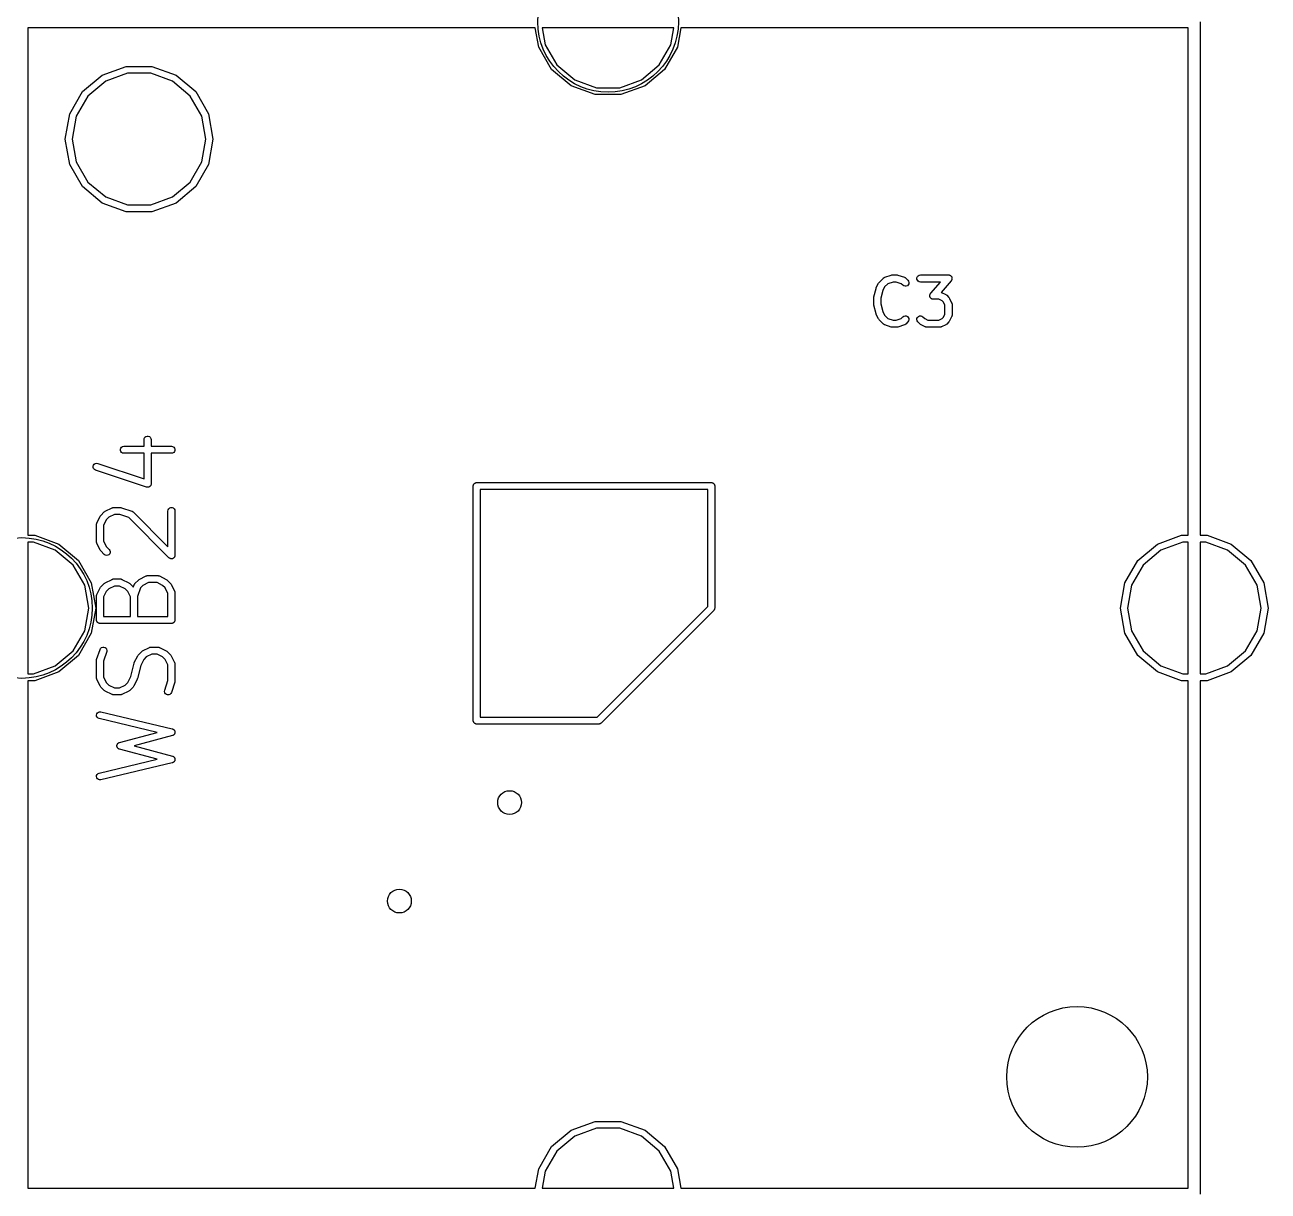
# Model space of a CAD drawing. Extents: x 0 to 102, y -163 to 0.
# Drawn here: x 75.06 to 101.58, y -149.94 to -125.06 of the extents above; entities that cross this region are included whole.
import ezdxf

# ---------------------------------------------------------------- set-up
doc = ezdxf.new("R2010")
doc.units = 0
doc.header["$MEASUREMENT"] = 0
doc.layers.add('BLACK', color=7, linetype='CONTINUOUS')

msp = doc.modelspace()

# ---------------------------------------------------------------- linework, layer by layer
at = {"layer": 'Black'}
for p, q in [((85.9474, -125.127), (75.127, -125.127)), ((75.127, -125.127), (75.127, -135.949)), ((86.02, -125.539), (85.9474, -125.127)), ((86.0974, -125.127), (86.1609, -125.487)), ((88.9026, -125.127), (86.0974, -125.127)), ((88.8391, -125.487), (88.9026, -125.127)), ((89.0526, -125.127), (88.98, -125.539)), ((99.873, -125.127), (89.0526, -125.127)), ((99.873, -135.949), (99.873, -125.127)), ((100.127, -125), (100.127, -135.949)), ((86.2935, -126.012), (86.02, -125.539)), ((86.1609, -125.487), (86.4084, -125.916)), ((88.5916, -125.916), (88.8391, -125.487)), ((88.98, -125.539), (88.7065, -126.012)), ((86.4084, -125.916), (86.7875, -126.234)), ((88.2125, -126.234), (88.5916, -125.916)), ((76.2935, -126.488), (76.7125, -126.136)), ((76.7125, -126.136), (77.2265, -125.949)), ((77.2526, -126.097), (76.7875, -126.266)), ((77.2265, -125.949), (77.7735, -125.949)), ((77.7474, -126.097), (77.2526, -126.097)), ((78.2125, -126.266), (77.7474, -126.097)), ((77.7735, -125.949), (78.2875, -126.136)), ((78.2875, -126.136), (78.7065, -126.488)), ((86.7125, -126.364), (86.2935, -126.012)), ((88.7065, -126.012), (88.2875, -126.364)), ((76.7875, -126.266), (76.4084, -126.584)), ((78.5916, -126.584), (78.2125, -126.266)), ((87.2265, -126.551), (86.7125, -126.364)), ((86.7875, -126.234), (87.2526, -126.403)), ((87.2526, -126.403), (87.7474, -126.403)), ((87.7474, -126.403), (88.2125, -126.234)), ((88.2875, -126.364), (87.7735, -126.551)), ((76.02, -126.961), (76.2935, -126.488)), ((76.4084, -126.584), (76.1609, -127.013)), ((78.8391, -127.013), (78.5916, -126.584)), ((78.7065, -126.488), (78.98, -126.961)), ((87.7735, -126.551), (87.2265, -126.551)), ((75.925, -127.5), (76.02, -126.961)), ((78.98, -126.961), (79.075, -127.5)), ((76.1609, -127.013), (76.075, -127.5)), ((78.925, -127.5), (78.8391, -127.013)), ((76.02, -128.039), (75.925, -127.5)), ((76.075, -127.5), (76.1609, -127.987)), ((78.8391, -127.987), (78.925, -127.5)), ((79.075, -127.5), (78.98, -128.039)), ((76.2935, -128.512), (76.02, -128.039)), ((76.1609, -127.987), (76.4084, -128.416)), ((78.5916, -128.416), (78.8391, -127.987)), ((78.98, -128.039), (78.7065, -128.512)), ((76.7125, -128.864), (76.2935, -128.512)), ((76.4084, -128.416), (76.7875, -128.734)), ((78.2125, -128.734), (78.5916, -128.416)), ((78.7065, -128.512), (78.2875, -128.864)), ((76.7875, -128.734), (77.2526, -128.903)), ((77.7474, -128.903), (78.2125, -128.734)), ((77.2265, -129.051), (76.7125, -128.864)), ((77.7735, -129.051), (77.2265, -129.051)), ((77.2526, -128.903), (77.7474, -128.903)), ((78.2875, -128.864), (77.7735, -129.051)), ((93.4014, -130.445), (93.5393, -130.399)), ((93.5393, -130.399), (93.5513, -130.397)), ((93.5513, -130.397), (93.5634, -130.395)), ((93.5634, -130.395), (93.6553, -130.395)), ((93.6553, -130.395), (93.6673, -130.397)), ((93.6673, -130.397), (93.6794, -130.399)), ((93.6794, -130.399), (93.8173, -130.445)), ((94.0858, -130.458), (94.0949, -130.433)), ((94.0949, -130.433), (94.1119, -130.413)), ((94.1119, -130.413), (94.1348, -130.4)), ((94.1348, -130.4), (94.1609, -130.395)), ((94.1609, -130.395), (94.7584, -130.395)), ((94.7584, -130.395), (94.7657, -130.397)), ((94.7657, -130.397), (94.7732, -130.397)), ((94.7732, -130.397), (94.7786, -130.399)), ((94.7786, -130.399), (94.7844, -130.4)), ((94.7844, -130.4), (94.7909, -130.404)), ((94.7909, -130.404), (94.7978, -130.406)), ((94.7978, -130.406), (94.8023, -130.41)), ((94.8023, -130.41), (94.8074, -130.413)), ((94.8074, -130.413), (94.8121, -130.419)), ((94.8121, -130.419), (94.8177, -130.424)), ((94.8177, -130.424), (94.8206, -130.429)), ((94.8206, -130.429), (94.8244, -130.433)), ((94.8244, -130.433), (94.8269, -130.44)), ((93.1677, -130.867), (93.2137, -130.683)), ((93.2137, -130.683), (93.2171, -130.675)), ((93.2171, -130.675), (93.2194, -130.667)), ((93.2194, -130.667), (93.2654, -130.575)), ((93.2654, -130.575), (93.2727, -130.565)), ((93.2727, -130.565), (93.2797, -130.555)), ((93.2797, -130.555), (93.3716, -130.464)), ((93.3962, -130.654), (93.3595, -130.728)), ((93.3716, -130.464), (93.3752, -130.461)), ((93.3752, -130.461), (93.3781, -130.458)), ((93.3781, -130.458), (93.386, -130.453)), ((93.386, -130.453), (93.3933, -130.448)), ((93.3933, -130.448), (93.3975, -130.447)), ((93.4666, -130.584), (93.3962, -130.654)), ((93.3975, -130.447), (93.4014, -130.445)), ((93.5757, -130.548), (93.4666, -130.584)), ((93.6429, -130.548), (93.5757, -130.548)), ((93.752, -130.584), (93.6429, -130.548)), ((93.7853, -130.617), (93.752, -130.584)), ((93.8069, -130.632), (93.7853, -130.617)), ((93.8325, -130.639), (93.8069, -130.632)), ((93.8173, -130.445), (93.8211, -130.447)), ((93.8211, -130.447), (93.8254, -130.448)), ((93.8254, -130.448), (93.8327, -130.453)), ((93.8589, -130.637), (93.8325, -130.639)), ((93.8327, -130.453), (93.8405, -130.458)), ((93.8405, -130.458), (93.8435, -130.461)), ((93.8435, -130.461), (93.8471, -130.464)), ((93.8471, -130.464), (93.893, -130.509)), ((93.8828, -130.626), (93.8589, -130.637)), ((93.9016, -130.607), (93.8828, -130.626)), ((93.893, -130.509), (93.9082, -130.531)), ((93.9127, -130.583), (93.9016, -130.607)), ((93.9082, -130.531), (93.915, -130.557)), ((93.915, -130.557), (93.9127, -130.583)), ((94.0858, -130.485), (94.0858, -130.458)), ((94.0949, -130.51), (94.0858, -130.485)), ((94.1119, -130.53), (94.0949, -130.51)), ((94.1348, -130.543), (94.1119, -130.53)), ((94.1609, -130.548), (94.1348, -130.543)), ((94.5904, -130.548), (94.1609, -130.548)), ((94.3793, -130.789), (94.5904, -130.548)), ((94.8157, -130.522), (94.6005, -130.768)), ((94.8196, -130.515), (94.8157, -130.522)), ((94.8244, -130.51), (94.8196, -130.515)), ((94.8264, -130.504), (94.8244, -130.51)), ((94.8294, -130.499), (94.8264, -130.504)), ((94.8269, -130.44), (94.8305, -130.447)), ((94.8309, -130.492), (94.8294, -130.499)), ((94.8305, -130.447), (94.8314, -130.453)), ((94.8334, -130.485), (94.8309, -130.492)), ((94.8314, -130.453), (94.8334, -130.458)), ((94.8334, -130.458), (94.8334, -130.466)), ((94.8334, -130.466), (94.8346, -130.473)), ((94.8346, -130.473), (94.8334, -130.479)), ((94.8334, -130.479), (94.8334, -130.485)), ((93.1654, -130.885), (93.167, -130.876)), ((93.1654, -131.023), (93.1654, -130.885)), ((93.167, -130.876), (93.1677, -130.867)), ((93.3595, -130.728), (93.3178, -130.894)), ((93.3178, -130.894), (93.3178, -131.014)), ((94.3605, -130.838), (94.3616, -130.832)), ((94.3616, -130.845), (94.3605, -130.838)), ((94.3616, -130.826), (94.3641, -130.819)), ((94.3616, -130.832), (94.3616, -130.826)), ((94.3616, -130.852), (94.3616, -130.845)), ((94.3636, -130.858), (94.3616, -130.852)), ((94.3645, -130.864), (94.3636, -130.858)), ((94.3641, -130.819), (94.3656, -130.812)), ((94.3681, -130.87), (94.3645, -130.864)), ((94.3656, -130.812), (94.3686, -130.807)), ((94.3706, -130.877), (94.3681, -130.87)), ((94.3686, -130.807), (94.3706, -130.801)), ((94.3706, -130.801), (94.3754, -130.795)), ((94.3744, -130.882), (94.3706, -130.877)), ((94.3773, -130.887), (94.3744, -130.882)), ((94.3754, -130.795), (94.3793, -130.789)), ((94.3829, -130.892), (94.3773, -130.887)), ((94.3877, -130.898), (94.3829, -130.892)), ((94.3928, -130.9), (94.3877, -130.898)), ((94.3972, -130.904), (94.3928, -130.9)), ((94.4041, -130.907), (94.3972, -130.904)), ((94.4106, -130.911), (94.4041, -130.907)), ((94.4164, -130.912), (94.4106, -130.911)), ((94.4219, -130.914), (94.4164, -130.912)), ((94.4293, -130.914), (94.4219, -130.914)), ((94.4366, -130.915), (94.4293, -130.914)), ((94.5565, -130.915), (94.4366, -130.915)), ((94.6213, -130.948), (94.5565, -130.915)), ((94.6005, -130.768), (94.6006, -130.768)), ((94.6006, -130.768), (94.6044, -130.77)), ((94.6044, -130.77), (94.6086, -130.771)), ((94.6086, -130.771), (94.7005, -130.817)), ((94.6498, -130.976), (94.6213, -130.948)), ((94.7005, -130.817), (94.7103, -130.824)), ((94.7103, -130.824), (94.7203, -130.831)), ((94.7203, -130.831), (94.7663, -130.877)), ((94.7663, -130.877), (94.7733, -130.887)), ((94.7733, -130.887), (94.7806, -130.897)), ((94.7806, -130.897), (94.8265, -130.989)), ((93.167, -131.032), (93.1654, -131.023)), ((93.1677, -131.041), (93.167, -131.032)), ((93.2137, -131.225), (93.1677, -131.041)), ((93.2171, -131.233), (93.2137, -131.225)), ((93.3178, -131.014), (93.3595, -131.18)), ((93.3595, -131.18), (93.3962, -131.254)), ((94.6822, -131.041), (94.6498, -130.976)), ((94.6822, -131.235), (94.6822, -131.041)), ((94.8265, -130.989), (94.8278, -130.993)), ((94.8278, -130.993), (94.83, -130.997)), ((94.83, -130.997), (94.8315, -131.006)), ((94.8315, -131.006), (94.8341, -131.014)), ((94.8341, -131.014), (94.8338, -131.019)), ((94.8338, -131.019), (94.8346, -131.023)), ((94.8346, -131.023), (94.8346, -131.253)), ((93.2194, -131.241), (93.2171, -131.233)), ((93.2654, -131.333), (93.2194, -131.241)), ((93.2727, -131.343), (93.2654, -131.333)), ((93.2797, -131.353), (93.2727, -131.343)), ((93.3716, -131.445), (93.2797, -131.353)), ((93.3752, -131.447), (93.3716, -131.445)), ((93.3781, -131.45), (93.3752, -131.447)), ((93.386, -131.455), (93.3781, -131.45)), ((93.3933, -131.46), (93.386, -131.455)), ((93.3975, -131.461), (93.3933, -131.46)), ((93.3962, -131.254), (93.4666, -131.324)), ((93.4014, -131.463), (93.3975, -131.461)), ((93.5393, -131.509), (93.4014, -131.463)), ((93.4666, -131.324), (93.5757, -131.36)), ((93.5757, -131.36), (93.6429, -131.36)), ((93.6429, -131.36), (93.752, -131.324)), ((93.8173, -131.463), (93.6794, -131.509)), ((93.752, -131.324), (93.7853, -131.291)), ((93.7853, -131.291), (93.8069, -131.276)), ((93.8069, -131.276), (93.8325, -131.269)), ((93.8211, -131.461), (93.8173, -131.463)), ((93.8254, -131.46), (93.8211, -131.461)), ((93.8327, -131.455), (93.8254, -131.46)), ((93.8325, -131.269), (93.8589, -131.271)), ((93.8405, -131.45), (93.8327, -131.455)), ((93.8435, -131.447), (93.8405, -131.45)), ((93.8471, -131.445), (93.8435, -131.447)), ((93.893, -131.399), (93.8471, -131.445)), ((93.8589, -131.271), (93.8828, -131.282)), ((93.8828, -131.282), (93.9016, -131.301)), ((93.9082, -131.377), (93.893, -131.399)), ((93.9016, -131.301), (93.9127, -131.325)), ((93.915, -131.351), (93.9082, -131.377)), ((93.9127, -131.325), (93.915, -131.351)), ((94.085, -131.351), (94.0873, -131.325)), ((94.0918, -131.377), (94.085, -131.351)), ((94.0873, -131.325), (94.0984, -131.301)), ((94.107, -131.399), (94.0918, -131.377)), ((94.0984, -131.301), (94.1172, -131.282)), ((94.1529, -131.445), (94.107, -131.399)), ((94.1172, -131.282), (94.1411, -131.271)), ((94.1411, -131.271), (94.1675, -131.269)), ((94.1629, -131.452), (94.1529, -131.445)), ((94.1728, -131.459), (94.1629, -131.452)), ((94.1675, -131.269), (94.1931, -131.276)), ((94.2647, -131.505), (94.1728, -131.459)), ((94.1931, -131.276), (94.2147, -131.291)), ((94.2147, -131.291), (94.252, -131.328)), ((94.252, -131.328), (94.3167, -131.36)), ((94.3167, -131.36), (94.5565, -131.36)), ((94.5565, -131.36), (94.6213, -131.328)), ((94.7005, -131.459), (94.6086, -131.505)), ((94.6213, -131.328), (94.6498, -131.3)), ((94.6498, -131.3), (94.6822, -131.235)), ((94.7103, -131.452), (94.7005, -131.459)), ((94.7203, -131.445), (94.7103, -131.452)), ((94.7663, -131.399), (94.7203, -131.445)), ((94.7733, -131.389), (94.7663, -131.399)), ((94.7806, -131.379), (94.7733, -131.389)), ((94.8265, -131.287), (94.7806, -131.379)), ((94.8278, -131.283), (94.8265, -131.287)), ((94.83, -131.279), (94.8278, -131.283)), ((94.8315, -131.27), (94.83, -131.279)), ((94.8341, -131.262), (94.8315, -131.27)), ((94.8346, -131.253), (94.8338, -131.257)), ((94.8338, -131.257), (94.8341, -131.262)), ((93.5513, -131.511), (93.5393, -131.509)), ((93.5634, -131.513), (93.5513, -131.511)), ((93.6553, -131.513), (93.5634, -131.513)), ((93.6673, -131.511), (93.6553, -131.513)), ((93.6794, -131.509), (93.6673, -131.511)), ((94.2689, -131.506), (94.2647, -131.505)), ((94.2727, -131.508), (94.2689, -131.506)), ((94.2815, -131.51), (94.2727, -131.508)), ((94.29, -131.512), (94.2815, -131.51)), ((94.2944, -131.512), (94.29, -131.512)), ((94.2988, -131.513), (94.2944, -131.512)), ((94.5745, -131.513), (94.2988, -131.513)), ((94.5788, -131.512), (94.5745, -131.513)), ((94.5832, -131.512), (94.5788, -131.512)), ((94.5918, -131.51), (94.5832, -131.512)), ((94.6006, -131.508), (94.5918, -131.51)), ((94.6044, -131.506), (94.6006, -131.508)), ((94.6086, -131.505), (94.6044, -131.506)), ((77.6064, -133.908), (77.611, -133.882)), ((77.611, -133.882), (77.624, -133.86)), ((77.624, -133.86), (77.6439, -133.843)), ((77.6439, -133.843), (77.6684, -133.834)), ((77.6684, -133.834), (77.6945, -133.834)), ((77.6945, -133.834), (77.7189, -133.843)), ((77.7189, -133.843), (77.7389, -133.86)), ((77.7389, -133.86), (77.7519, -133.882)), ((77.7519, -133.882), (77.7564, -133.908)), ((77.0996, -134.112), (77.1085, -134.088)), ((77.0996, -134.138), (77.0996, -134.112)), ((77.1085, -134.163), (77.0996, -134.138)), ((77.1085, -134.088), (77.1252, -134.068)), ((77.1252, -134.068), (77.1478, -134.055)), ((77.1478, -134.055), (77.1734, -134.05)), ((77.1734, -134.05), (77.6064, -134.05)), ((77.6064, -134.05), (77.6064, -133.908)), ((77.7564, -133.908), (77.7564, -134.05)), ((77.7564, -134.05), (78.1894, -134.05)), ((78.1894, -134.05), (78.2151, -134.055)), ((78.2151, -134.055), (78.2376, -134.068)), ((78.2376, -134.068), (78.2544, -134.088)), ((78.2544, -134.088), (78.2633, -134.112)), ((78.2633, -134.138), (78.2544, -134.163)), ((78.2633, -134.112), (78.2633, -134.138)), ((76.5653, -134.419), (76.5908, -134.413)), ((76.5908, -134.413), (76.6166, -134.417)), ((77.1252, -134.183), (77.1085, -134.163)), ((77.1478, -134.196), (77.1252, -134.183)), ((77.1734, -134.2), (77.1478, -134.196)), ((77.6064, -134.2), (77.1734, -134.2)), ((77.6064, -134.747), (77.6064, -134.2)), ((78.1894, -134.2), (77.7564, -134.2)), ((77.7564, -134.2), (77.7564, -134.851)), ((78.2151, -134.196), (78.1894, -134.2)), ((78.2376, -134.183), (78.2151, -134.196)), ((78.2544, -134.163), (78.2376, -134.183)), ((76.5187, -134.477), (76.5269, -134.453)), ((76.5194, -134.503), (76.5187, -134.477)), ((76.529, -134.528), (76.5194, -134.503)), ((76.5269, -134.453), (76.5431, -134.432)), ((76.5462, -134.547), (76.529, -134.528)), ((76.5431, -134.432), (76.5653, -134.419)), ((76.5691, -134.559), (76.5462, -134.547)), ((77.6577, -134.922), (76.5691, -134.559)), ((76.6166, -134.417), (77.6064, -134.747)), ((77.6632, -134.923), (77.6577, -134.922)), ((77.6684, -134.925), (77.6632, -134.923)), ((77.676, -134.925), (77.6684, -134.925)), ((77.6835, -134.926), (77.676, -134.925)), ((77.6889, -134.925), (77.6835, -134.926)), ((77.6945, -134.925), (77.6889, -134.925)), ((77.7016, -134.922), (77.6945, -134.925)), ((77.709, -134.921), (77.7016, -134.922)), ((77.7137, -134.918), (77.709, -134.921)), ((77.7189, -134.916), (77.7137, -134.918)), ((77.7247, -134.911), (77.7189, -134.916)), ((77.7312, -134.907), (77.7247, -134.911)), ((77.7346, -134.903), (77.7312, -134.907)), ((77.7389, -134.899), (77.7346, -134.903)), ((77.7427, -134.893), (77.7389, -134.899)), ((77.7474, -134.887), (77.7427, -134.893)), ((77.7491, -134.882), (77.7474, -134.887)), ((77.7519, -134.877), (77.7491, -134.882)), ((77.7532, -134.869), (77.7519, -134.877)), ((77.7556, -134.862), (77.7532, -134.869)), ((77.7564, -134.851), (77.7555, -134.857)), ((77.7555, -134.857), (77.7556, -134.862)), ((84.625, -134.9), (84.6261, -134.894)), ((84.625, -139.9), (84.625, -134.9)), ((84.6261, -134.887), (84.6284, -134.881)), ((84.6261, -134.894), (84.6261, -134.887)), ((84.6284, -134.881), (84.6295, -134.874)), ((84.6295, -134.874), (84.6328, -134.869)), ((84.6328, -134.869), (84.635, -134.862)), ((84.635, -134.862), (84.6393, -134.857)), ((84.6393, -134.857), (84.6425, -134.852)), ((84.6425, -134.852), (84.6476, -134.848)), ((84.6476, -134.848), (84.6518, -134.843)), ((84.6518, -134.843), (84.6575, -134.839)), ((84.6575, -134.839), (84.6625, -134.835)), ((84.6625, -134.835), (84.6687, -134.833)), ((84.6687, -134.833), (84.6743, -134.83)), ((84.6743, -134.83), (84.6808, -134.828)), ((84.6808, -134.828), (84.687, -134.826)), ((84.687, -134.826), (84.6935, -134.826)), ((84.6935, -134.826), (84.7, -134.825)), ((84.7, -134.825), (89.7, -134.825)), ((89.7, -134.825), (89.7065, -134.826)), ((89.7065, -134.826), (89.713, -134.826)), ((89.713, -134.826), (89.7192, -134.828)), ((89.7192, -134.828), (89.7257, -134.83)), ((89.7257, -134.83), (89.7313, -134.833)), ((89.7313, -134.833), (89.7375, -134.835)), ((89.7375, -134.835), (89.7425, -134.839)), ((89.7425, -134.839), (89.7482, -134.843)), ((89.7482, -134.843), (89.7524, -134.848)), ((89.7524, -134.848), (89.7575, -134.852)), ((89.7575, -134.852), (89.7607, -134.857)), ((89.7607, -134.857), (89.765, -134.862)), ((89.765, -134.862), (89.7672, -134.869)), ((89.7672, -134.869), (89.7705, -134.874)), ((89.7705, -134.874), (89.7716, -134.881)), ((89.7716, -134.881), (89.7739, -134.887)), ((89.7739, -134.887), (89.7739, -134.894)), ((89.7739, -134.894), (89.775, -134.9)), ((89.775, -134.9), (89.775, -137.5)), ((84.775, -134.975), (84.775, -139.825)), ((89.625, -134.975), (84.775, -134.975)), ((89.625, -137.469), (89.625, -134.975)), ((76.685, -135.524), (76.7575, -135.451)), ((76.7575, -135.451), (76.7674, -135.444)), ((76.7674, -135.444), (76.777, -135.437)), ((76.777, -135.437), (76.9222, -135.365)), ((76.9222, -135.365), (76.9263, -135.363)), ((76.9263, -135.363), (76.9301, -135.361)), ((76.9301, -135.361), (76.9387, -135.36)), ((76.9387, -135.36), (76.9471, -135.357)), ((76.9471, -135.357), (76.9515, -135.357)), ((76.9515, -135.357), (76.9557, -135.357)), ((76.9557, -135.357), (77.1009, -135.357)), ((77.1009, -135.357), (77.1127, -135.359)), ((77.1127, -135.359), (77.1246, -135.361)), ((77.1246, -135.361), (77.3423, -135.433)), ((77.3423, -135.433), (77.3461, -135.435)), ((77.3461, -135.435), (77.3503, -135.436)), ((77.3503, -135.436), (77.3575, -135.441)), ((77.3575, -135.441), (77.3652, -135.446)), ((77.3652, -135.446), (77.3681, -135.449)), ((77.3681, -135.449), (77.3716, -135.451)), ((77.3716, -135.451), (78.1144, -136.194)), ((78.1144, -135.432), (78.119, -135.406)), ((78.1144, -136.194), (78.1144, -135.432)), ((78.119, -135.406), (78.132, -135.384)), ((78.132, -135.384), (78.1519, -135.367)), ((78.1519, -135.367), (78.1764, -135.358)), ((78.1764, -135.358), (78.2025, -135.358)), ((78.2025, -135.358), (78.2269, -135.367)), ((78.2269, -135.367), (78.2469, -135.384)), ((78.2469, -135.384), (78.2599, -135.406)), ((78.2599, -135.406), (78.2644, -135.432)), ((78.2644, -135.432), (78.2644, -136.375)), ((76.5904, -135.722), (76.5912, -135.718)), ((76.5904, -136.085), (76.5904, -135.722)), ((76.5909, -135.713), (76.5934, -135.705)), ((76.5912, -135.718), (76.5909, -135.713)), ((76.5934, -135.705), (76.595, -135.696)), ((76.595, -135.696), (76.5971, -135.693)), ((76.5971, -135.693), (76.5983, -135.688)), ((76.5983, -135.688), (76.6709, -135.543)), ((76.6709, -135.543), (76.6781, -135.534)), ((76.6781, -135.534), (76.685, -135.524)), ((76.7996, -135.621), (76.7404, -135.74)), ((76.855, -135.566), (76.7996, -135.621)), ((76.9734, -135.507), (76.855, -135.566)), ((77.0887, -135.507), (76.9734, -135.507)), ((77.2781, -135.57), (77.0887, -135.507)), ((78.1364, -136.428), (77.2781, -135.57)), ((75.127, -135.949), (75.2735, -135.949)), ((75.2735, -135.949), (75.7875, -136.136)), ((76.7404, -135.74), (76.7404, -136.067)), ((99.2125, -136.136), (99.7265, -135.949)), ((99.7265, -135.949), (99.873, -135.949)), ((100.127, -135.949), (100.273, -135.949)), ((100.273, -135.949), (100.787, -136.136)), ((75.2474, -136.097), (75.127, -136.097)), ((75.127, -136.097), (75.127, -138.903)), ((75.7125, -136.266), (75.2474, -136.097)), ((76.0916, -136.584), (75.7125, -136.266)), ((75.7875, -136.136), (76.2065, -136.488)), ((76.5912, -136.089), (76.5904, -136.085)), ((76.5909, -136.093), (76.5912, -136.089)), ((76.5934, -136.102), (76.5909, -136.093)), ((76.595, -136.111), (76.5934, -136.102)), ((76.5971, -136.114), (76.595, -136.111)), ((76.5983, -136.118), (76.5971, -136.114)), ((76.6709, -136.264), (76.5983, -136.118)), ((76.6781, -136.273), (76.6709, -136.264)), ((76.7404, -136.067), (76.7996, -136.186)), ((76.7996, -136.186), (76.8636, -136.25)), ((76.8636, -136.25), (76.8785, -136.271)), ((98.7935, -136.488), (99.2125, -136.136)), ((99.2875, -136.266), (98.9084, -136.584)), ((99.7526, -136.097), (99.2875, -136.266)), ((99.873, -136.097), (99.7526, -136.097)), ((99.873, -138.903), (99.873, -136.097)), ((100.247, -136.097), (100.127, -136.097)), ((100.127, -136.097), (100.127, -138.903)), ((100.712, -136.266), (100.247, -136.097)), ((101.092, -136.584), (100.712, -136.266)), ((100.787, -136.136), (101.207, -136.488)), ((76.2065, -136.488), (76.48, -136.961)), ((76.685, -136.283), (76.6781, -136.273)), ((76.7575, -136.356), (76.685, -136.283)), ((76.7789, -136.371), (76.7575, -136.356)), ((76.804, -136.377), (76.7789, -136.371)), ((76.83, -136.375), (76.804, -136.377)), ((76.8536, -136.364), (76.83, -136.375)), ((76.872, -136.346), (76.8536, -136.364)), ((76.883, -136.322), (76.872, -136.346)), ((76.8785, -136.271), (76.8853, -136.296)), ((76.8853, -136.296), (76.883, -136.322)), ((78.1444, -136.434), (78.1364, -136.428)), ((78.1519, -136.44), (78.1444, -136.434)), ((78.155, -136.441), (78.1519, -136.44)), ((78.1577, -136.443), (78.155, -136.441)), ((78.1672, -136.446), (78.1577, -136.443)), ((78.1764, -136.449), (78.1672, -136.446)), ((78.1797, -136.449), (78.1764, -136.449)), ((78.1829, -136.45), (78.1797, -136.449)), ((78.1926, -136.449), (78.1829, -136.45)), ((78.2025, -136.449), (78.1926, -136.449)), ((78.2056, -136.448), (78.2025, -136.449)), ((78.2088, -136.448), (78.2056, -136.448)), ((78.2177, -136.443), (78.2088, -136.448)), ((78.2269, -136.44), (78.2177, -136.443)), ((78.2295, -136.438), (78.2269, -136.44)), ((78.2324, -136.437), (78.2295, -136.438)), ((78.2394, -136.43), (78.2324, -136.437)), ((78.2469, -136.423), (78.2394, -136.43)), ((78.2485, -136.42), (78.2469, -136.423)), ((78.2509, -136.418), (78.2485, -136.42)), ((78.255, -136.409), (78.2509, -136.418)), ((78.2599, -136.401), (78.255, -136.409)), ((78.2605, -136.398), (78.2599, -136.401)), ((78.2619, -136.395), (78.2605, -136.398)), ((78.2627, -136.385), (78.2619, -136.395)), ((78.2644, -136.375), (78.2627, -136.385)), ((98.52, -136.961), (98.7935, -136.488)), ((101.207, -136.488), (101.48, -136.961)), ((76.3391, -137.013), (76.0916, -136.584)), ((98.9084, -136.584), (98.6609, -137.013)), ((101.339, -137.013), (101.092, -136.584)), ((76.425, -137.5), (76.3391, -137.013)), ((76.48, -136.961), (76.575, -137.5)), ((76.6709, -137.067), (76.6781, -137.058)), ((76.6781, -137.058), (76.685, -137.048)), ((76.685, -137.048), (76.7575, -136.975)), ((76.7575, -136.975), (76.7674, -136.968)), ((76.7674, -136.968), (76.777, -136.961)), ((76.777, -136.961), (76.9222, -136.889)), ((76.9734, -137.031), (76.855, -137.09)), ((76.9222, -136.889), (76.9263, -136.887)), ((76.9263, -136.887), (76.9301, -136.885)), ((76.9301, -136.885), (76.9387, -136.884)), ((76.9387, -136.884), (76.9471, -136.881)), ((76.9471, -136.881), (76.9515, -136.881)), ((76.9515, -136.881), (76.9557, -136.881)), ((76.9557, -136.881), (77.1009, -136.881)), ((77.0832, -137.031), (76.9734, -137.031)), ((77.2016, -137.09), (77.0832, -137.031)), ((77.1009, -136.881), (77.1051, -136.881)), ((77.1051, -136.881), (77.1094, -136.881)), ((77.1094, -136.881), (77.1179, -136.884)), ((77.1179, -136.884), (77.1265, -136.885)), ((77.1265, -136.885), (77.1303, -136.887)), ((77.1303, -136.887), (77.1344, -136.889)), ((77.1344, -136.889), (77.2795, -136.961)), ((77.2795, -136.961), (77.2892, -136.968)), ((77.2892, -136.968), (77.299, -136.975)), ((77.299, -136.975), (77.3716, -137.048)), ((77.3716, -137.048), (77.376, -137.054)), ((77.376, -137.054), (77.3926, -137.005)), ((77.3926, -137.005), (77.3946, -137.001)), ((77.3946, -137.001), (77.3957, -136.997)), ((77.3957, -136.997), (77.4008, -136.989)), ((77.4008, -136.989), (77.405, -136.982)), ((77.405, -136.982), (77.4082, -136.979)), ((77.4082, -136.979), (77.4107, -136.975)), ((77.4107, -136.975), (77.4833, -136.903)), ((77.4833, -136.903), (77.4931, -136.896)), ((77.4931, -136.896), (77.5027, -136.889)), ((77.5027, -136.889), (77.6479, -136.816)), ((77.5807, -137.017), (77.5293, -137.069)), ((77.6991, -136.958), (77.5807, -137.017)), ((77.6479, -136.816), (77.652, -136.815)), ((77.652, -136.815), (77.6558, -136.813)), ((77.6558, -136.813), (77.6644, -136.811)), ((77.6644, -136.811), (77.6729, -136.809)), ((77.6729, -136.809), (77.6772, -136.809)), ((77.6772, -136.809), (77.6814, -136.808)), ((77.6814, -136.808), (77.8991, -136.808)), ((77.8814, -136.958), (77.6991, -136.958)), ((77.9999, -137.017), (77.8814, -136.958)), ((77.8991, -136.808), (77.9034, -136.809)), ((77.9034, -136.809), (77.9077, -136.809)), ((77.9077, -136.809), (77.9161, -136.811)), ((77.9161, -136.811), (77.9248, -136.813)), ((77.9248, -136.813), (77.9285, -136.815)), ((77.9285, -136.815), (77.9327, -136.816)), ((77.9327, -136.816), (78.0778, -136.889)), ((78.0552, -137.073), (77.9999, -137.017)), ((78.0778, -136.889), (78.0875, -136.896)), ((78.0875, -136.896), (78.0973, -136.903)), ((78.0973, -136.903), (78.1699, -136.975)), ((78.1699, -136.975), (78.1768, -136.985)), ((78.1768, -136.985), (78.1839, -136.995)), ((78.1839, -136.995), (78.2565, -137.14)), ((98.425, -137.5), (98.52, -136.961)), ((98.6609, -137.013), (98.575, -137.5)), ((101.425, -137.5), (101.339, -137.013)), ((101.48, -136.961), (101.575, -137.5)), ((76.5904, -137.246), (76.5912, -137.242)), ((76.5904, -137.754), (76.5904, -137.246)), ((76.5909, -137.237), (76.5934, -137.229)), ((76.5912, -137.242), (76.5909, -137.237)), ((76.5934, -137.229), (76.595, -137.22)), ((76.595, -137.22), (76.5971, -137.217)), ((76.5971, -137.217), (76.5983, -137.212)), ((76.5983, -137.212), (76.6709, -137.067)), ((76.7996, -137.145), (76.7404, -137.264)), ((76.7404, -137.264), (76.7404, -137.679)), ((76.855, -137.09), (76.7996, -137.145)), ((77.2569, -137.145), (77.2016, -137.09)), ((77.3161, -137.264), (77.2569, -137.145)), ((77.3161, -137.679), (77.3161, -137.264)), ((77.5293, -137.069), (77.4661, -137.258)), ((77.4661, -137.258), (77.4661, -137.679)), ((78.1144, -137.191), (78.0552, -137.073)), ((78.1144, -137.679), (78.1144, -137.191)), ((78.2565, -137.14), (78.2577, -137.144)), ((78.2577, -137.144), (78.2599, -137.148)), ((78.2599, -137.148), (78.2614, -137.156)), ((78.2614, -137.156), (78.2639, -137.165)), ((78.2639, -137.165), (78.2637, -137.169)), ((78.2637, -137.169), (78.2644, -137.173)), ((78.2644, -137.173), (78.2644, -137.754)), ((76.3391, -137.987), (76.425, -137.5)), ((76.575, -137.5), (76.48, -138.039)), ((87.2689, -139.825), (89.625, -137.469)), ((89.753, -137.553), (87.353, -139.953)), ((89.7549, -137.55), (89.753, -137.553)), ((89.7575, -137.548), (89.7549, -137.55)), ((89.7623, -137.54), (89.7575, -137.548)), ((89.768, -137.532), (89.7623, -137.54)), ((89.7688, -137.529), (89.768, -137.532)), ((89.7705, -137.526), (89.7688, -137.529)), ((89.7722, -137.516), (89.7705, -137.526)), ((89.7747, -137.507), (89.7722, -137.516)), ((89.775, -137.5), (89.7744, -137.503)), ((89.7744, -137.503), (89.7747, -137.507)), ((98.52, -138.039), (98.425, -137.5)), ((98.575, -137.5), (98.6609, -137.987)), ((101.339, -137.987), (101.425, -137.5)), ((101.575, -137.5), (101.48, -138.039)), ((76.5916, -137.76), (76.5904, -137.754)), ((76.5916, -137.767), (76.5916, -137.76)), ((76.5938, -137.773), (76.5916, -137.767)), ((76.595, -137.78), (76.5938, -137.773)), ((76.5982, -137.785), (76.595, -137.78)), ((76.6005, -137.791), (76.5982, -137.785)), ((76.6047, -137.797), (76.6005, -137.791)), ((76.608, -137.802), (76.6047, -137.797)), ((76.613, -137.806), (76.608, -137.802)), ((76.6172, -137.811), (76.613, -137.806)), ((76.6229, -137.815), (76.6172, -137.811)), ((76.6279, -137.819), (76.6229, -137.815)), ((76.6341, -137.821), (76.6279, -137.819)), ((76.6398, -137.824), (76.6341, -137.821)), ((76.6462, -137.826), (76.6398, -137.824)), ((76.6524, -137.828), (76.6462, -137.826)), ((76.659, -137.828), (76.6524, -137.828)), ((76.6654, -137.829), (76.659, -137.828)), ((78.1894, -137.829), (76.6654, -137.829)), ((76.7404, -137.679), (77.3161, -137.679)), ((77.4661, -137.679), (78.1144, -137.679)), ((78.1959, -137.828), (78.1894, -137.829)), ((78.2025, -137.828), (78.1959, -137.828)), ((78.2086, -137.826), (78.2025, -137.828)), ((78.2151, -137.824), (78.2086, -137.826)), ((78.2208, -137.821), (78.2151, -137.824)), ((78.2269, -137.819), (78.2208, -137.821)), ((78.232, -137.815), (78.2269, -137.819)), ((78.2376, -137.811), (78.232, -137.815)), ((78.2419, -137.806), (78.2376, -137.811)), ((78.2469, -137.802), (78.2419, -137.806)), ((78.2502, -137.797), (78.2469, -137.802)), ((78.2544, -137.791), (78.2502, -137.797)), ((78.2566, -137.785), (78.2544, -137.791)), ((78.2599, -137.78), (78.2566, -137.785)), ((78.261, -137.773), (78.2599, -137.78)), ((78.2633, -137.767), (78.261, -137.773)), ((78.2644, -137.754), (78.2633, -137.76)), ((78.2633, -137.76), (78.2633, -137.767)), ((76.0916, -138.416), (76.3391, -137.987)), ((76.48, -138.039), (76.2065, -138.512)), ((98.7935, -138.512), (98.52, -138.039)), ((98.6609, -137.987), (98.9084, -138.416)), ((101.092, -138.416), (101.339, -137.987)), ((101.48, -138.039), (101.207, -138.512)), ((76.5943, -138.601), (76.6668, -138.383)), ((76.6668, -138.383), (76.6793, -138.361)), ((76.6793, -138.361), (76.6987, -138.343)), ((76.6987, -138.343), (76.723, -138.334)), ((76.723, -138.334), (76.749, -138.333)), ((76.749, -138.333), (76.7737, -138.341)), ((76.7737, -138.341), (76.7941, -138.357)), ((76.7941, -138.357), (76.8077, -138.38)), ((76.8077, -138.38), (76.813, -138.405)), ((77.5753, -138.413), (77.7205, -138.34)), ((77.7205, -138.34), (77.7246, -138.339)), ((77.7246, -138.339), (77.7283, -138.337)), ((77.7283, -138.337), (77.737, -138.335)), ((77.737, -138.335), (77.7454, -138.333)), ((77.7454, -138.333), (77.7497, -138.333)), ((77.7497, -138.333), (77.754, -138.332)), ((77.754, -138.332), (77.8991, -138.332)), ((77.8991, -138.332), (77.9034, -138.333)), ((77.9034, -138.333), (77.9077, -138.333)), ((77.9077, -138.333), (77.9161, -138.335)), ((77.9161, -138.335), (77.9248, -138.337)), ((77.9248, -138.337), (77.9285, -138.339)), ((77.9285, -138.339), (77.9327, -138.34)), ((77.9327, -138.34), (78.0778, -138.413)), ((75.7125, -138.734), (76.0916, -138.416)), ((76.2065, -138.512), (75.7875, -138.864)), ((76.5904, -138.625), (76.5925, -138.613)), ((76.5904, -138.988), (76.5904, -138.625)), ((76.5925, -138.613), (76.5943, -138.601)), ((76.8092, -138.431), (76.7404, -138.637)), ((76.7404, -138.637), (76.7404, -138.97)), ((76.813, -138.405), (76.8092, -138.431)), ((77.3966, -138.664), (77.4692, -138.519)), ((77.4692, -138.519), (77.4764, -138.509)), ((77.4764, -138.509), (77.4833, -138.499)), ((77.4833, -138.499), (77.5558, -138.427)), ((77.5979, -138.597), (77.5345, -138.724)), ((77.5558, -138.427), (77.5657, -138.42)), ((77.5657, -138.42), (77.5753, -138.413)), ((77.6533, -138.541), (77.5979, -138.597)), ((77.7717, -138.482), (77.6533, -138.541)), ((77.8814, -138.482), (77.7717, -138.482)), ((77.9999, -138.541), (77.8814, -138.482)), ((78.0552, -138.597), (77.9999, -138.541)), ((78.1144, -138.715), (78.0552, -138.597)), ((78.0778, -138.413), (78.0875, -138.42)), ((78.0875, -138.42), (78.0973, -138.427)), ((78.0973, -138.427), (78.1699, -138.499)), ((78.1699, -138.499), (78.1768, -138.509)), ((78.1768, -138.509), (78.1839, -138.519)), ((78.1839, -138.519), (78.2565, -138.664)), ((99.2125, -138.864), (98.7935, -138.512)), ((98.9084, -138.416), (99.2875, -138.734)), ((100.712, -138.734), (101.092, -138.416)), ((101.207, -138.512), (100.787, -138.864)), ((75.127, -138.903), (75.2474, -138.903)), ((75.2474, -138.903), (75.7125, -138.734)), ((75.7875, -138.864), (75.2735, -139.051)), ((77.3204, -138.962), (77.391, -138.679)), ((77.391, -138.679), (77.3943, -138.672)), ((77.3943, -138.672), (77.3966, -138.664)), ((77.5345, -138.724), (77.4639, -139.006)), ((78.1144, -139.048), (78.1144, -138.715)), ((78.2565, -138.664), (78.2577, -138.668)), ((78.2577, -138.668), (78.2599, -138.672)), ((78.2599, -138.672), (78.2614, -138.68)), ((78.2614, -138.68), (78.2639, -138.689)), ((78.2639, -138.689), (78.2637, -138.693)), ((78.2637, -138.693), (78.2644, -138.697)), ((78.2644, -138.697), (78.2644, -139.06)), ((99.7265, -139.051), (99.2125, -138.864)), ((99.2875, -138.734), (99.7526, -138.903)), ((99.7526, -138.903), (99.873, -138.903)), ((100.127, -138.903), (100.247, -138.903)), ((100.247, -138.903), (100.712, -138.734)), ((100.787, -138.864), (100.273, -139.051)), ((75.2735, -139.051), (75.127, -139.051)), ((75.127, -139.051), (75.127, -149.873)), ((76.5912, -138.992), (76.5904, -138.988)), ((76.5909, -138.996), (76.5912, -138.992)), ((76.5934, -139.005), (76.5909, -138.996)), ((76.595, -139.013), (76.5934, -139.005)), ((76.5971, -139.017), (76.595, -139.013)), ((76.5983, -139.021), (76.5971, -139.017)), ((76.6709, -139.166), (76.5983, -139.021)), ((76.6781, -139.176), (76.6709, -139.166)), ((76.685, -139.186), (76.6781, -139.176)), ((76.7404, -138.97), (76.7996, -139.088)), ((76.7996, -139.088), (76.855, -139.144)), ((76.855, -139.144), (76.9734, -139.203)), ((77.0832, -139.203), (77.2016, -139.144)), ((77.2016, -139.144), (77.2569, -139.088)), ((77.2569, -139.088), (77.3204, -138.962)), ((77.3785, -139.176), (77.3716, -139.186)), ((77.3857, -139.166), (77.3785, -139.176)), ((77.4582, -139.021), (77.3857, -139.166)), ((77.4606, -139.013), (77.4582, -139.021)), ((77.4639, -139.006), (77.4606, -139.013)), ((78.0457, -139.254), (78.1144, -139.048)), ((78.2606, -139.084), (78.188, -139.302)), ((78.2623, -139.072), (78.2606, -139.084)), ((78.2644, -139.06), (78.2623, -139.072)), ((99.873, -139.051), (99.7265, -139.051)), ((99.873, -149.873), (99.873, -139.051)), ((100.273, -139.051), (100.127, -139.051)), ((100.127, -139.051), (100.127, -150)), ((76.7575, -139.258), (76.685, -139.186)), ((76.7674, -139.265), (76.7575, -139.258)), ((76.777, -139.273), (76.7674, -139.265)), ((76.9222, -139.345), (76.777, -139.273)), ((76.9263, -139.346), (76.9222, -139.345)), ((76.9301, -139.348), (76.9263, -139.346)), ((76.9387, -139.35), (76.9301, -139.348)), ((76.9471, -139.353), (76.9387, -139.35)), ((76.9515, -139.352), (76.9471, -139.353)), ((76.9557, -139.353), (76.9515, -139.352)), ((77.1009, -139.353), (76.9557, -139.353)), ((76.9734, -139.203), (77.0832, -139.203)), ((77.1051, -139.352), (77.1009, -139.353)), ((77.1094, -139.353), (77.1051, -139.352)), ((77.1179, -139.35), (77.1094, -139.353)), ((77.1265, -139.348), (77.1179, -139.35)), ((77.1303, -139.346), (77.1265, -139.348)), ((77.1344, -139.345), (77.1303, -139.346)), ((77.2795, -139.273), (77.1344, -139.345)), ((77.2892, -139.265), (77.2795, -139.273)), ((77.299, -139.258), (77.2892, -139.265)), ((77.3716, -139.186), (77.299, -139.258)), ((78.0419, -139.28), (78.0457, -139.254)), ((78.0471, -139.306), (78.0419, -139.28)), ((78.0607, -139.328), (78.0471, -139.306)), ((78.0811, -139.344), (78.0607, -139.328)), ((78.1059, -139.352), (78.0811, -139.344)), ((78.1319, -139.351), (78.1059, -139.352)), ((78.1561, -139.342), (78.1319, -139.351)), ((78.1756, -139.325), (78.1561, -139.342)), ((78.188, -139.302), (78.1756, -139.325)), ((76.6318, -139.719), (76.6568, -139.711)), ((76.6568, -139.711), (76.6828, -139.713)), ((76.6828, -139.713), (78.2068, -140.076)), ((76.5906, -139.782), (76.5966, -139.756)), ((76.5936, -139.807), (76.5906, -139.782)), ((76.6052, -139.831), (76.5936, -139.807)), ((76.5966, -139.756), (76.6109, -139.734)), ((76.6242, -139.849), (76.6052, -139.831)), ((76.6109, -139.734), (76.6318, -139.719)), ((76.6481, -139.859), (76.6242, -139.849)), ((77.8829, -140.153), (76.6481, -139.859)), ((84.6261, -139.906), (84.625, -139.9)), ((84.6261, -139.913), (84.6261, -139.906)), ((84.6284, -139.919), (84.6261, -139.913)), ((84.6295, -139.926), (84.6284, -139.919)), ((84.6328, -139.931), (84.6295, -139.926)), ((84.635, -139.938), (84.6328, -139.931)), ((84.6393, -139.943), (84.635, -139.938)), ((84.6425, -139.948), (84.6393, -139.943)), ((84.6476, -139.952), (84.6425, -139.948)), ((84.6518, -139.957), (84.6476, -139.952)), ((84.6575, -139.961), (84.6518, -139.957)), ((84.6625, -139.965), (84.6575, -139.961)), ((84.6687, -139.967), (84.6625, -139.965)), ((84.6743, -139.97), (84.6687, -139.967)), ((84.6808, -139.972), (84.6743, -139.97)), ((84.687, -139.974), (84.6808, -139.972)), ((84.6935, -139.974), (84.687, -139.974)), ((84.7, -139.975), (84.6935, -139.974)), ((87.3, -139.975), (84.7, -139.975)), ((84.775, -139.825), (87.2689, -139.825)), ((87.3033, -139.974), (87.3, -139.975)), ((87.3065, -139.975), (87.3033, -139.974)), ((87.316, -139.972), (87.3065, -139.975)), ((87.3257, -139.97), (87.316, -139.972)), ((87.3285, -139.969), (87.3257, -139.97)), ((87.3317, -139.968), (87.3285, -139.969)), ((87.3397, -139.962), (87.3317, -139.968)), ((87.3482, -139.957), (87.3397, -139.962)), ((87.3503, -139.955), (87.3482, -139.957)), ((87.353, -139.953), (87.3503, -139.955)), ((77.0815, -140.367), (77.8829, -140.153)), ((78.2088, -140.221), (77.3919, -140.439)), ((78.2068, -140.076), (78.2138, -140.079)), ((78.2157, -140.218), (78.2088, -140.221)), ((78.2138, -140.079), (78.2212, -140.081)), ((78.223, -140.216), (78.2157, -140.218)), ((78.2212, -140.081), (78.2257, -140.084)), ((78.2274, -140.213), (78.223, -140.216)), ((78.2257, -140.084), (78.2307, -140.086)), ((78.2324, -140.21), (78.2274, -140.213)), ((78.2307, -140.086), (78.2363, -140.091)), ((78.2378, -140.205), (78.2324, -140.21)), ((78.2363, -140.091), (78.2425, -140.096)), ((78.2439, -140.2), (78.2378, -140.205)), ((78.2425, -140.096), (78.2457, -140.1)), ((78.2469, -140.196), (78.2439, -140.2)), ((78.2457, -140.1), (78.2496, -140.104)), ((78.2508, -140.192), (78.2469, -140.196)), ((78.2496, -140.104), (78.2531, -140.111)), ((78.2541, -140.185), (78.2508, -140.192)), ((78.2531, -140.111), (78.2574, -140.117)), ((78.2583, -140.179), (78.2541, -140.185)), ((78.2574, -140.117), (78.2588, -140.123)), ((78.2595, -140.173), (78.2583, -140.179)), ((78.2588, -140.123), (78.2613, -140.127)), ((78.2618, -140.168), (78.2595, -140.173)), ((78.2613, -140.127), (78.2622, -140.135)), ((78.2625, -140.161), (78.2618, -140.168)), ((78.2622, -140.135), (78.2642, -140.142)), ((78.2643, -140.153), (78.2625, -140.161)), ((78.2642, -140.142), (78.2637, -140.148)), ((78.2637, -140.148), (78.2643, -140.153)), ((77.0261, -140.433), (77.0278, -140.426)), ((77.0267, -140.439), (77.0261, -140.433)), ((77.0261, -140.446), (77.0267, -140.439)), ((77.0278, -140.452), (77.0261, -140.446)), ((77.0278, -140.426), (77.0284, -140.42)), ((77.0284, -140.459), (77.0278, -140.452)), ((77.0284, -140.42), (77.0312, -140.414)), ((77.0312, -140.465), (77.0284, -140.459)), ((77.0312, -140.414), (77.0328, -140.408)), ((77.0328, -140.471), (77.0312, -140.465)), ((77.0328, -140.408), (77.0367, -140.402)), ((77.0367, -140.476), (77.0328, -140.471)), ((77.0367, -140.402), (77.0395, -140.396)), ((77.0395, -140.482), (77.0367, -140.476)), ((77.0395, -140.396), (77.0441, -140.391)), ((77.0441, -140.487), (77.0395, -140.482)), ((77.0441, -140.391), (77.0478, -140.386)), ((77.0478, -140.492), (77.0441, -140.487)), ((77.0478, -140.386), (77.0532, -140.382)), ((77.0532, -140.496), (77.0478, -140.492)), ((77.0532, -140.382), (77.0579, -140.378)), ((77.0579, -140.501), (77.0532, -140.496)), ((77.0579, -140.378), (77.0638, -140.375)), ((77.0638, -140.503), (77.0579, -140.501)), ((77.0638, -140.375), (77.0691, -140.371)), ((77.0691, -140.507), (77.0638, -140.503)), ((77.0691, -140.371), (77.0755, -140.369)), ((77.0755, -140.509), (77.0691, -140.507)), ((77.0755, -140.369), (77.0815, -140.367)), ((77.0815, -140.512), (77.0755, -140.509)), ((77.3919, -140.439), (78.2088, -140.657)), ((76.6481, -141.019), (77.8829, -140.725)), ((77.8829, -140.725), (77.0815, -140.512)), ((78.2088, -140.657), (78.2157, -140.66)), ((78.2157, -140.66), (78.223, -140.662)), ((78.223, -140.662), (78.2274, -140.666)), ((78.2274, -140.666), (78.2324, -140.668)), ((78.2324, -140.668), (78.2378, -140.673)), ((78.2378, -140.673), (78.2439, -140.678)), ((78.2439, -140.678), (78.2469, -140.682)), ((78.2496, -140.774), (78.2457, -140.778)), ((78.2469, -140.682), (78.2508, -140.686)), ((78.2531, -140.767), (78.2496, -140.774)), ((78.2508, -140.686), (78.2541, -140.693)), ((78.2574, -140.761), (78.2531, -140.767)), ((78.2541, -140.693), (78.2583, -140.7)), ((78.2588, -140.756), (78.2574, -140.761)), ((78.2583, -140.7), (78.2595, -140.705)), ((78.2613, -140.751), (78.2588, -140.756)), ((78.2595, -140.705), (78.2618, -140.71)), ((78.2622, -140.743), (78.2613, -140.751)), ((78.2618, -140.71), (78.2625, -140.718)), ((78.2642, -140.736), (78.2622, -140.743)), ((78.2625, -140.718), (78.2643, -140.725)), ((78.2643, -140.725), (78.2637, -140.73)), ((78.2637, -140.73), (78.2642, -140.736)), ((76.6052, -141.048), (76.6242, -141.03)), ((76.6242, -141.03), (76.6481, -141.019)), ((78.2068, -140.802), (76.6828, -141.165)), ((78.2138, -140.799), (78.2068, -140.802)), ((78.2212, -140.797), (78.2138, -140.799)), ((78.2257, -140.794), (78.2212, -140.797)), ((78.2307, -140.792), (78.2257, -140.794)), ((78.2363, -140.787), (78.2307, -140.792)), ((78.2425, -140.782), (78.2363, -140.787)), ((78.2457, -140.778), (78.2425, -140.782)), ((76.5906, -141.097), (76.5936, -141.071)), ((76.5966, -141.122), (76.5906, -141.097)), ((76.5936, -141.071), (76.6052, -141.048)), ((76.6109, -141.144), (76.5966, -141.122)), ((76.6318, -141.159), (76.6109, -141.144)), ((76.6568, -141.167), (76.6318, -141.159)), ((76.6828, -141.165), (76.6568, -141.167)), ((86.7125, -148.636), (87.2265, -148.449)), ((87.2265, -148.449), (87.7735, -148.449)), ((87.7735, -148.449), (88.2875, -148.636)), ((86.2935, -148.988), (86.7125, -148.636)), ((87.2526, -148.597), (86.7875, -148.766)), ((87.7474, -148.597), (87.2526, -148.597)), ((88.2125, -148.766), (87.7474, -148.597)), ((88.2875, -148.636), (88.7065, -148.988)), ((86.02, -149.461), (86.2935, -148.988)), ((86.7875, -148.766), (86.4084, -149.084)), ((88.5916, -149.084), (88.2125, -148.766)), ((88.7065, -148.988), (88.98, -149.461)), ((86.4084, -149.084), (86.1609, -149.513)), ((88.8391, -149.513), (88.5916, -149.084)), ((85.9474, -149.873), (86.02, -149.461)), ((86.1609, -149.513), (86.0974, -149.873)), ((88.9026, -149.873), (88.8391, -149.513)), ((88.98, -149.461), (89.0526, -149.873)), ((75.127, -149.873), (85.9474, -149.873)), ((86.0974, -149.873), (88.9026, -149.873)), ((89.0526, -149.873), (99.873, -149.873))]:
    msp.add_line(p, q, dxfattribs=at)
for centre, radius in [((87.5, -125), 1.5), ((75, -137.5), 1.5), ((85.4, -141.65), 0.254), ((83.05, -143.75), 0.254), ((97.5, -147.5), 1.5)]:
    msp.add_circle(centre, radius, dxfattribs=at)

doc.saveas('drawing.dxf')
